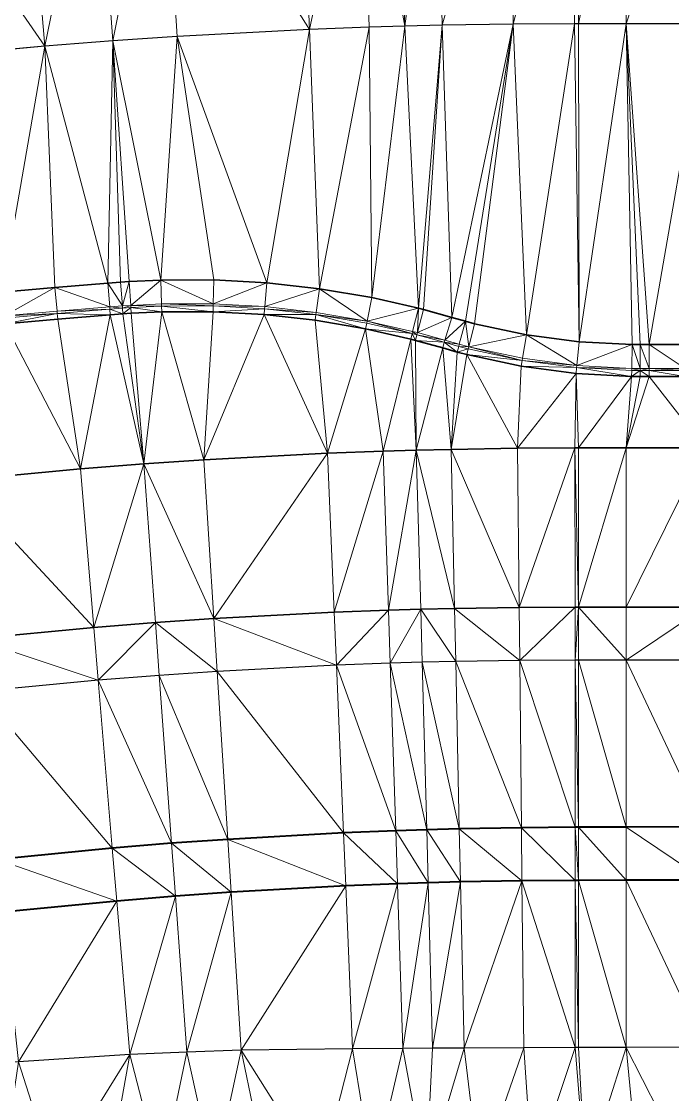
# Model space of a CAD drawing. Header units: metres. Extents: x 246428 to 246884, y 7418966 to 7419490.
# Drawn here: x 246690.95 to 246703.22, y 7419433.03 to 7419453.26 of the extents above; entities that cross this region are included whole.
import ezdxf

# ---------------------------------------------------------------- set-up
doc = ezdxf.new("R2010")
doc.units = ezdxf.units.M
doc.linetypes.add('blank name', pattern=[0])
doc.linetypes.add('HIDDEN', pattern=[9.525, 6.35, -3.175])
doc.layers.add('_12D_UNMAPPED', color=7, linetype='Continuous')
for name, color, linetype, lineweight in [('BATTER', 250, 'HIDDEN', 25), ('DRAINAGE_SWALE', 7, 'CHANNEL_DASHDOT_X4', 40), ('GRADELINES', 250, 'HIDDEN', 25), ('MISC_PATHS', 7, 'Continuous', 35)]:
    doc.layers.add(name, color=color, linetype=linetype, lineweight=lineweight)
for name, color, linetype, lineweight, true_color in [('KERB_BACK', 7, 'Continuous', 35, 0x5fd2ff), ('KERB_LINE', 7, 'Continuous', 18, 0xb9b9b9), ('KERB_LIP', 7, 'Continuous', 35, 0x5fd2ff), ('KERB_TOP', 7, 'Continuous', 18, 0xb9b9b9)]:
    doc.layers.add(name, color=color, linetype=linetype, lineweight=lineweight, true_color=true_color)
doc.styles.get("Standard").update_dxf_attribs({"font": 'romans.shx', "width": 0.65})
doc.linetypes.add('CHANNEL_DASHDOT_X4', pattern='A,6,-1,1,-1,0.004,[">",Standard,S=4,R=0,X=0,Y=-1.7144],0.004,1,-1,6,-1,1,-1', length=20.008)

msp = doc.modelspace()

# ---------------------------------------------------------------- linework, layer by layer
at = {"layer": '_12D_UNMAPPED', "color": 3, "linetype": 'blank name', "lineweight": 0}
for points in [[(246696.187, 7419457.661, 34.227), (246696.379, 7419453.115, 34.364), (246693.596, 7419457.524, 34.19)], [(246697.357, 7419457.705, 34.244), (246696.379, 7419453.115, 34.364), (246696.187, 7419457.661, 34.227)], [(246697.507, 7419453.157, 34.381), (246696.379, 7419453.115, 34.364), (246697.357, 7419457.705, 34.244)], [(246698.05, 7419457.726, 34.254), (246698.175, 7419453.177, 34.391), (246697.357, 7419457.705, 34.244)], [(246698.175, 7419453.177, 34.391), (246697.507, 7419453.157, 34.381), (246697.357, 7419457.705, 34.244)], [(246698.175, 7419453.177, 34.391), (246698.05, 7419457.726, 34.254), (246698.781, 7419457.743, 34.265)], [(246698.878, 7419453.194, 34.401), (246698.175, 7419453.177, 34.391), (246698.781, 7419457.743, 34.265)], [(246700.173, 7419457.765, 34.285), (246698.878, 7419453.194, 34.401), (246698.781, 7419457.743, 34.265)], [(246700.22, 7419453.216, 34.422), (246698.878, 7419453.194, 34.401), (246700.173, 7419457.765, 34.285)], [(246701.375, 7419457.772, 34.302), (246700.22, 7419453.216, 34.422), (246700.173, 7419457.765, 34.285)], [(246701.378, 7419453.222, 34.439), (246700.22, 7419453.216, 34.422), (246701.375, 7419457.772, 34.302)], [(246701.451, 7419457.772, 34.304), (246701.378, 7419453.222, 34.439), (246701.375, 7419457.772, 34.302)], [(246701.451, 7419453.222, 34.44), (246701.378, 7419453.222, 34.439), (246701.451, 7419457.772, 34.304)], [(246702.348, 7419453.222, 34.454), (246701.451, 7419453.222, 34.44), (246702.348, 7419457.772, 34.317)], [(246702.348, 7419457.772, 34.317), (246701.451, 7419453.222, 34.44), (246701.451, 7419457.772, 34.304)], [(246703.831, 7419453.222, 34.476), (246702.348, 7419453.222, 34.454), (246703.831, 7419457.772, 34.339)], [(246703.831, 7419457.772, 34.339), (246702.348, 7419453.222, 34.454), (246702.348, 7419457.772, 34.317)], [(246692.336, 7419457.438, 34.172), (246691.39, 7419452.799, 34.289), (246691.008, 7419457.333, 34.152)], [(246692.669, 7419452.9, 34.308), (246691.39, 7419452.799, 34.289), (246692.336, 7419457.438, 34.172)], [(246693.596, 7419457.524, 34.19), (246692.669, 7419452.9, 34.308), (246692.336, 7419457.438, 34.172)], [(246692.669, 7419452.9, 34.308), (246692.669, 7419452.9, 34.308), (246692.336, 7419457.438, 34.172)], [(246692.336, 7419457.438, 34.172), (246692.669, 7419452.9, 34.308), (246692.336, 7419457.438, 34.172)], [(246693.883, 7419452.983, 34.326), (246692.669, 7419452.9, 34.308), (246693.596, 7419457.524, 34.19)], [(246696.379, 7419453.115, 34.364), (246693.883, 7419452.983, 34.326), (246693.596, 7419457.524, 34.19)], [(246691.008, 7419457.333, 34.152), (246691.39, 7419452.799, 34.289), (246688.425, 7419457.089, 34.115)], [(246691.39, 7419452.799, 34.289), (246688.901, 7419452.564, 34.251), (246688.425, 7419457.089, 34.115)], [(246697.507, 7419453.157, 34.381), (246696.568, 7419448.225, 34.51), (246696.379, 7419453.115, 34.364)], [(246697.554, 7419448.057, 34.532), (246696.568, 7419448.225, 34.51), (246697.507, 7419453.157, 34.381)], [(246698.175, 7419453.177, 34.391), (246697.554, 7419448.057, 34.532), (246697.507, 7419453.157, 34.381)], [(246698.435, 7419447.857, 34.553), (246697.554, 7419448.057, 34.532), (246698.175, 7419453.177, 34.391)], [(246698.435, 7419447.857, 34.553), (246698.175, 7419453.177, 34.391), (246698.878, 7419453.194, 34.401)], [(246698.528, 7419447.833, 34.555), (246698.435, 7419447.857, 34.553), (246698.878, 7419453.194, 34.401)], [(246699.06, 7419447.685, 34.568), (246698.528, 7419447.833, 34.555), (246698.878, 7419453.194, 34.401)], [(246700.22, 7419453.216, 34.422), (246699.06, 7419447.685, 34.568), (246698.878, 7419453.194, 34.401)], [(246699.32, 7419447.611, 34.574), (246699.06, 7419447.685, 34.568), (246700.22, 7419453.216, 34.422)], [(246699.492, 7419447.566, 34.578), (246699.32, 7419447.611, 34.574), (246700.22, 7419453.216, 34.422)], [(246700.469, 7419447.356, 34.6), (246699.492, 7419447.566, 34.578), (246700.22, 7419453.216, 34.422)], [(246701.378, 7419453.222, 34.439), (246700.469, 7419447.356, 34.6), (246700.22, 7419453.216, 34.422)], [(246701.46, 7419447.225, 34.62), (246700.469, 7419447.356, 34.6), (246701.378, 7419453.222, 34.439)], [(246701.451, 7419453.222, 34.44), (246701.46, 7419447.225, 34.62), (246701.378, 7419453.222, 34.439)], [(246702.348, 7419453.222, 34.454), (246701.46, 7419447.225, 34.62), (246701.451, 7419453.222, 34.44)], [(246702.459, 7419447.173, 34.637), (246701.46, 7419447.225, 34.62), (246702.348, 7419453.222, 34.454)], [(246703.831, 7419453.222, 34.476), (246702.781, 7419447.172, 34.642), (246702.348, 7419453.222, 34.454)], [(246702.61, 7419447.172, 34.639), (246702.459, 7419447.173, 34.637), (246702.348, 7419453.222, 34.454)], [(246702.781, 7419447.172, 34.642), (246702.61, 7419447.172, 34.639), (246702.348, 7419453.222, 34.454)], [(246703.459, 7419447.172, 34.652), (246702.781, 7419447.172, 34.642), (246703.831, 7419453.222, 34.476)], [(246693.883, 7419452.983, 34.326), (246693.576, 7419448.389, 34.454), (246692.669, 7419452.9, 34.308)], [(246694.576, 7419448.392, 34.472), (246693.576, 7419448.389, 34.454), (246693.883, 7419452.983, 34.326)], [(246696.379, 7419453.115, 34.364), (246695.575, 7419448.337, 34.49), (246693.883, 7419452.983, 34.326)], [(246695.575, 7419448.337, 34.49), (246694.576, 7419448.392, 34.472), (246693.883, 7419452.983, 34.326)], [(246696.568, 7419448.225, 34.51), (246695.575, 7419448.337, 34.49), (246696.379, 7419453.115, 34.364)], [(246691.39, 7419452.799, 34.289), (246690.585, 7419448.16, 34.407), (246688.901, 7419452.564, 34.251)], [(246691.581, 7419448.249, 34.422), (246690.585, 7419448.16, 34.407), (246691.39, 7419452.799, 34.289)], [(246692.669, 7419452.9, 34.308), (246692.578, 7419448.331, 34.438), (246691.39, 7419452.799, 34.289)], [(246692.578, 7419448.331, 34.438), (246691.581, 7419448.249, 34.422), (246691.39, 7419452.799, 34.289)], [(246692.818, 7419448.349, 34.442), (246692.578, 7419448.331, 34.438), (246692.669, 7419452.9, 34.308)], [(246693.576, 7419448.389, 34.454), (246692.981, 7419448.36, 34.445), (246692.669, 7419452.9, 34.308)], [(246692.981, 7419448.36, 34.445), (246692.818, 7419448.349, 34.442), (246692.669, 7419452.9, 34.308)], [(246692.669, 7419452.9, 34.308), (246692.981, 7419448.36, 34.445), (246692.669, 7419452.9, 34.308)], [(246691.581, 7419448.249, 34.422), (246692.578, 7419448.331, 34.438), (246692.613, 7419447.882, 34.452)], [(246692.578, 7419448.331, 34.438), (246692.818, 7419448.349, 34.442), (246692.851, 7419447.9, 34.456)], [(246692.578, 7419448.331, 34.438), (246692.851, 7419447.9, 34.456), (246692.613, 7419447.882, 34.452)], [(246692.818, 7419448.349, 34.442), (246692.981, 7419448.36, 34.445), (246692.851, 7419447.9, 34.456)], [(246692.981, 7419448.36, 34.445), (246693.01, 7419447.911, 34.459), (246692.851, 7419447.9, 34.456)], [(246692.981, 7419448.36, 34.445), (246693.576, 7419448.389, 34.454), (246693.01, 7419447.911, 34.459)], [(246693.576, 7419448.389, 34.454), (246693.59, 7419447.939, 34.468), (246693.01, 7419447.911, 34.459)], [(246693.576, 7419448.389, 34.454), (246694.576, 7419448.392, 34.472), (246694.564, 7419447.942, 34.486)], [(246693.576, 7419448.389, 34.454), (246694.564, 7419447.942, 34.486), (246693.59, 7419447.939, 34.468)], [(246694.576, 7419448.392, 34.472), (246695.575, 7419448.337, 34.49), (246694.564, 7419447.942, 34.486)], [(246695.575, 7419448.337, 34.49), (246695.537, 7419447.889, 34.504), (246694.564, 7419447.942, 34.486)], [(246695.575, 7419448.337, 34.49), (246696.568, 7419448.225, 34.51), (246695.537, 7419447.889, 34.504)], [(246690.585, 7419448.16, 34.407), (246691.581, 7419448.249, 34.422), (246690.628, 7419447.712, 34.421)], [(246691.581, 7419448.249, 34.422), (246691.62, 7419447.801, 34.436), (246690.628, 7419447.712, 34.421)], [(246691.581, 7419448.249, 34.422), (246692.613, 7419447.882, 34.452), (246691.62, 7419447.801, 34.436)], [(246696.568, 7419448.225, 34.51), (246696.505, 7419447.78, 34.524), (246695.537, 7419447.889, 34.504)], [(246696.568, 7419448.225, 34.51), (246697.465, 7419447.616, 34.546), (246696.505, 7419447.78, 34.524)], [(246696.568, 7419448.225, 34.51), (246697.554, 7419448.057, 34.532), (246697.465, 7419447.616, 34.546)], [(246691.62, 7419447.801, 34.436), (246692.613, 7419447.882, 34.452), (246692.616, 7419447.842, 34.602)], [(246692.613, 7419447.882, 34.452), (246692.851, 7419447.9, 34.456), (246692.854, 7419447.86, 34.606)], [(246692.613, 7419447.882, 34.452), (246692.854, 7419447.86, 34.606), (246692.616, 7419447.842, 34.602)], [(246692.851, 7419447.9, 34.456), (246693.01, 7419447.911, 34.459), (246692.854, 7419447.86, 34.606)], [(246693.01, 7419447.911, 34.459), (246693.013, 7419447.871, 34.609), (246692.854, 7419447.86, 34.606)], [(246692.854, 7419447.86, 34.606), (246693.013, 7419447.871, 34.609), (246692.863, 7419447.75, 34.606)], [(246693.013, 7419447.871, 34.609), (246693.02, 7419447.762, 34.609), (246692.863, 7419447.75, 34.606)], [(246693.01, 7419447.911, 34.459), (246693.59, 7419447.939, 34.468), (246693.592, 7419447.899, 34.618)], [(246693.01, 7419447.911, 34.459), (246693.592, 7419447.899, 34.618), (246693.013, 7419447.871, 34.609)], [(246693.013, 7419447.871, 34.609), (246693.592, 7419447.899, 34.618), (246693.595, 7419447.789, 34.618)], [(246693.013, 7419447.871, 34.609), (246693.595, 7419447.789, 34.618), (246693.02, 7419447.762, 34.609)], [(246693.59, 7419447.939, 34.468), (246694.564, 7419447.942, 34.486), (246694.563, 7419447.902, 34.636)], [(246693.59, 7419447.939, 34.468), (246694.563, 7419447.902, 34.636), (246693.592, 7419447.899, 34.618)], [(246693.592, 7419447.899, 34.618), (246694.563, 7419447.902, 34.636), (246694.561, 7419447.792, 34.636)], [(246693.592, 7419447.899, 34.618), (246694.561, 7419447.792, 34.636), (246693.595, 7419447.789, 34.618)], [(246694.563, 7419447.902, 34.636), (246695.534, 7419447.849, 34.654), (246694.561, 7419447.792, 34.636)], [(246694.564, 7419447.942, 34.486), (246695.537, 7419447.889, 34.504), (246694.563, 7419447.902, 34.636)], [(246695.537, 7419447.889, 34.504), (246695.534, 7419447.849, 34.654), (246694.563, 7419447.902, 34.636)], [(246695.537, 7419447.889, 34.504), (246696.505, 7419447.78, 34.524), (246695.534, 7419447.849, 34.654)], [(246697.554, 7419448.057, 34.532), (246698.435, 7419447.857, 34.553), (246697.465, 7419447.616, 34.546)], [(246690.628, 7419447.712, 34.421), (246691.62, 7419447.801, 34.436), (246691.623, 7419447.761, 34.586)], [(246690.628, 7419447.712, 34.421), (246691.623, 7419447.761, 34.586), (246690.632, 7419447.672, 34.571)], [(246690.632, 7419447.672, 34.571), (246691.623, 7419447.761, 34.586), (246690.642, 7419447.562, 34.571)], [(246691.623, 7419447.761, 34.586), (246691.633, 7419447.652, 34.586), (246690.642, 7419447.562, 34.571)], [(246691.62, 7419447.801, 34.436), (246692.616, 7419447.842, 34.602), (246691.623, 7419447.761, 34.586)], [(246691.623, 7419447.761, 34.586), (246692.616, 7419447.842, 34.602), (246692.624, 7419447.732, 34.602)], [(246691.623, 7419447.761, 34.586), (246692.624, 7419447.732, 34.602), (246691.633, 7419447.652, 34.586)], [(246691.633, 7419447.652, 34.586), (246692.624, 7419447.732, 34.602), (246692.06, 7419444.828, 34.618)], [(246692.624, 7419447.732, 34.602), (246693.254, 7419444.922, 34.637), (246692.06, 7419444.828, 34.618)], [(246692.616, 7419447.842, 34.602), (246692.854, 7419447.86, 34.606), (246692.863, 7419447.75, 34.606)], [(246692.616, 7419447.842, 34.602), (246692.863, 7419447.75, 34.606), (246692.624, 7419447.732, 34.602)], [(246692.624, 7419447.732, 34.602), (246692.863, 7419447.75, 34.606), (246693.254, 7419444.922, 34.637)], [(246692.863, 7419447.75, 34.606), (246693.02, 7419447.762, 34.609), (246693.254, 7419444.922, 34.637)], [(246693.02, 7419447.762, 34.609), (246693.595, 7419447.789, 34.618), (246693.254, 7419444.922, 34.637)], [(246693.02, 7419447.762, 34.609), (246693.254, 7419444.922, 34.637), (246693.254, 7419444.922, 34.637)], [(246693.595, 7419447.789, 34.618), (246694.387, 7419444.999, 34.656), (246693.254, 7419444.922, 34.637)], [(246693.595, 7419447.789, 34.618), (246694.561, 7419447.792, 34.636), (246694.387, 7419444.999, 34.656)], [(246694.561, 7419447.792, 34.636), (246695.525, 7419447.739, 34.654), (246694.387, 7419444.999, 34.656)], [(246695.525, 7419447.739, 34.654), (246696.718, 7419445.122, 34.7), (246694.387, 7419444.999, 34.656)], [(246695.534, 7419447.849, 34.654), (246695.525, 7419447.739, 34.654), (246694.561, 7419447.792, 34.636)], [(246695.534, 7419447.849, 34.654), (246696.499, 7419447.74, 34.674), (246695.525, 7419447.739, 34.654)], [(246696.499, 7419447.74, 34.674), (246696.484, 7419447.631, 34.674), (246695.525, 7419447.739, 34.654)], [(246695.525, 7419447.739, 34.654), (246696.484, 7419447.631, 34.674), (246696.718, 7419445.122, 34.7)], [(246696.505, 7419447.78, 34.524), (246696.499, 7419447.74, 34.674), (246695.534, 7419447.849, 34.654)], [(246696.499, 7419447.74, 34.674), (246697.436, 7419447.469, 34.696), (246696.484, 7419447.631, 34.674)], [(246696.505, 7419447.78, 34.524), (246697.465, 7419447.616, 34.546), (246696.499, 7419447.74, 34.674)], [(246697.465, 7419447.616, 34.546), (246697.457, 7419447.577, 34.696), (246696.499, 7419447.74, 34.674)], [(246696.499, 7419447.74, 34.674), (246697.457, 7419447.577, 34.696), (246697.436, 7419447.469, 34.696)], [(246698.435, 7419447.857, 34.553), (246698.324, 7419447.42, 34.567), (246697.465, 7419447.616, 34.546)], [(246698.435, 7419447.857, 34.553), (246698.414, 7419447.397, 34.569), (246698.324, 7419447.42, 34.567)], [(246698.435, 7419447.857, 34.553), (246698.528, 7419447.833, 34.555), (246698.414, 7419447.397, 34.569)], [(246698.414, 7419447.397, 34.569), (246698.528, 7419447.833, 34.555), (246699.06, 7419447.685, 34.568)], [(246698.414, 7419447.397, 34.569), (246699.06, 7419447.685, 34.568), (246698.933, 7419447.253, 34.582)], [(246699.06, 7419447.685, 34.568), (246699.32, 7419447.611, 34.574), (246698.933, 7419447.253, 34.582)], [(246690.642, 7419447.562, 34.571), (246692.06, 7419444.828, 34.618), (246689.738, 7419444.608, 34.58)], [(246690.642, 7419447.562, 34.571), (246691.633, 7419447.652, 34.586), (246692.06, 7419444.828, 34.618)], [(246696.484, 7419447.631, 34.674), (246697.436, 7419447.469, 34.696), (246696.718, 7419445.122, 34.7)], [(246697.436, 7419447.469, 34.696), (246697.77, 7419445.161, 34.721), (246696.718, 7419445.122, 34.7)], [(246697.457, 7419447.577, 34.696), (246698.314, 7419447.382, 34.717), (246697.436, 7419447.469, 34.696)], [(246697.436, 7419447.469, 34.696), (246698.287, 7419447.275, 34.717), (246697.77, 7419445.161, 34.721)], [(246698.314, 7419447.382, 34.717), (246698.287, 7419447.275, 34.717), (246697.436, 7419447.469, 34.696)], [(246697.465, 7419447.616, 34.546), (246698.314, 7419447.382, 34.717), (246697.457, 7419447.577, 34.696)], [(246697.465, 7419447.616, 34.546), (246698.324, 7419447.42, 34.567), (246698.314, 7419447.382, 34.717)], [(246699.32, 7419447.611, 34.574), (246699.202, 7419447.177, 34.588), (246698.933, 7419447.253, 34.582)], [(246699.32, 7419447.611, 34.574), (246699.38, 7419447.13, 34.592), (246699.202, 7419447.177, 34.588)], [(246699.32, 7419447.611, 34.574), (246699.492, 7419447.566, 34.578), (246699.38, 7419447.13, 34.592)], [(246699.492, 7419447.566, 34.578), (246700.469, 7419447.356, 34.6), (246699.38, 7419447.13, 34.592)], [(246698.287, 7419447.275, 34.717), (246698.393, 7419445.18, 34.735), (246697.77, 7419445.161, 34.721)], [(246698.314, 7419447.382, 34.717), (246698.377, 7419447.252, 34.719), (246698.287, 7419447.275, 34.717)], [(246698.287, 7419447.275, 34.717), (246698.377, 7419447.252, 34.719), (246698.393, 7419445.18, 34.735)], [(246698.324, 7419447.42, 34.567), (246698.404, 7419447.358, 34.719), (246698.314, 7419447.382, 34.717)], [(246698.314, 7419447.382, 34.717), (246698.404, 7419447.358, 34.719), (246698.377, 7419447.252, 34.719)], [(246698.324, 7419447.42, 34.567), (246698.414, 7419447.397, 34.569), (246698.404, 7419447.358, 34.719)], [(246698.377, 7419447.252, 34.719), (246698.404, 7419447.358, 34.719), (246698.921, 7419447.215, 34.732)], [(246698.404, 7419447.358, 34.719), (246698.414, 7419447.397, 34.569), (246698.933, 7419447.253, 34.582)], [(246698.404, 7419447.358, 34.719), (246698.933, 7419447.253, 34.582), (246698.921, 7419447.215, 34.732)], [(246700.469, 7419447.356, 34.6), (246700.392, 7419446.913, 34.614), (246699.38, 7419447.13, 34.592)], [(246700.469, 7419447.356, 34.6), (246701.419, 7419446.777, 34.634), (246700.392, 7419446.913, 34.614)], [(246700.469, 7419447.356, 34.6), (246701.46, 7419447.225, 34.62), (246701.419, 7419446.777, 34.634)], [(246698.377, 7419447.252, 34.719), (246698.921, 7419447.215, 34.732), (246698.89, 7419447.109, 34.732)], [(246698.393, 7419445.18, 34.735), (246698.377, 7419447.252, 34.719), (246698.89, 7419447.109, 34.732)], [(246698.393, 7419445.18, 34.735), (246698.89, 7419447.109, 34.732), (246699.05, 7419445.196, 34.749)], [(246698.921, 7419447.215, 34.732), (246699.163, 7419447.032, 34.738), (246698.89, 7419447.109, 34.732)], [(246698.89, 7419447.109, 34.732), (246699.163, 7419447.032, 34.738), (246699.05, 7419445.196, 34.749)], [(246698.933, 7419447.253, 34.582), (246699.202, 7419447.177, 34.588), (246698.921, 7419447.215, 34.732)], [(246699.202, 7419447.177, 34.588), (246699.192, 7419447.138, 34.738), (246698.921, 7419447.215, 34.732)], [(246698.921, 7419447.215, 34.732), (246699.192, 7419447.138, 34.738), (246699.163, 7419447.032, 34.738)], [(246699.192, 7419447.138, 34.738), (246699.37, 7419447.091, 34.742), (246699.163, 7419447.032, 34.738)], [(246699.37, 7419447.091, 34.742), (246699.343, 7419446.985, 34.742), (246699.163, 7419447.032, 34.738)], [(246699.202, 7419447.177, 34.588), (246699.38, 7419447.13, 34.592), (246699.192, 7419447.138, 34.738)], [(246699.38, 7419447.13, 34.592), (246699.37, 7419447.091, 34.742), (246699.192, 7419447.138, 34.738)], [(246699.37, 7419447.091, 34.742), (246700.386, 7419446.873, 34.764), (246699.343, 7419446.985, 34.742)], [(246699.38, 7419447.13, 34.592), (246700.386, 7419446.873, 34.764), (246699.37, 7419447.091, 34.742)], [(246699.38, 7419447.13, 34.592), (246700.392, 7419446.913, 34.614), (246700.386, 7419446.873, 34.764)], [(246701.46, 7419447.225, 34.62), (246702.459, 7419447.173, 34.637), (246701.419, 7419446.777, 34.634)], [(246702.459, 7419447.173, 34.637), (246702.453, 7419446.723, 34.651), (246701.419, 7419446.777, 34.634)], [(246702.459, 7419447.173, 34.637), (246702.61, 7419446.722, 34.653), (246702.453, 7419446.723, 34.651)], [(246702.459, 7419447.173, 34.637), (246702.61, 7419447.172, 34.639), (246702.61, 7419446.722, 34.653)], [(246702.61, 7419447.172, 34.639), (246702.781, 7419446.722, 34.656), (246702.61, 7419446.722, 34.653)], [(246702.61, 7419447.172, 34.639), (246702.781, 7419447.172, 34.642), (246702.781, 7419446.722, 34.656)], [(246702.781, 7419447.172, 34.642), (246703.459, 7419447.172, 34.652), (246703.459, 7419446.722, 34.666)], [(246702.781, 7419447.172, 34.642), (246703.459, 7419446.722, 34.666), (246702.781, 7419446.722, 34.656)], [(246699.163, 7419447.032, 34.738), (246699.343, 7419446.985, 34.742), (246699.05, 7419445.196, 34.749)], [(246699.343, 7419446.985, 34.742), (246700.302, 7419445.216, 34.776), (246699.05, 7419445.196, 34.749)], [(246700.386, 7419446.873, 34.764), (246700.367, 7419446.765, 34.764), (246699.343, 7419446.985, 34.742)], [(246699.343, 7419446.985, 34.742), (246700.367, 7419446.765, 34.764), (246700.302, 7419445.216, 34.776)], [(246700.386, 7419446.873, 34.764), (246701.415, 7419446.737, 34.784), (246700.367, 7419446.765, 34.764)], [(246700.392, 7419446.913, 34.614), (246701.419, 7419446.777, 34.634), (246700.386, 7419446.873, 34.764)], [(246701.419, 7419446.777, 34.634), (246701.415, 7419446.737, 34.784), (246700.386, 7419446.873, 34.764)], [(246700.367, 7419446.765, 34.764), (246701.405, 7419446.627, 34.784), (246700.302, 7419445.216, 34.776)], [(246701.415, 7419446.737, 34.784), (246701.405, 7419446.627, 34.784), (246700.367, 7419446.765, 34.764)], [(246701.415, 7419446.737, 34.784), (246702.451, 7419446.573, 34.801), (246701.405, 7419446.627, 34.784)], [(246701.419, 7419446.777, 34.634), (246702.453, 7419446.723, 34.651), (246701.415, 7419446.737, 34.784)], [(246701.415, 7419446.737, 34.784), (246702.453, 7419446.683, 34.801), (246702.451, 7419446.573, 34.801)], [(246702.453, 7419446.723, 34.651), (246702.453, 7419446.683, 34.801), (246701.415, 7419446.737, 34.784)], [(246702.453, 7419446.683, 34.801), (246702.61, 7419446.682, 34.803), (246702.451, 7419446.573, 34.801)], [(246702.61, 7419446.682, 34.803), (246702.61, 7419446.572, 34.803), (246702.451, 7419446.573, 34.801)], [(246702.453, 7419446.723, 34.651), (246702.61, 7419446.722, 34.653), (246702.61, 7419446.682, 34.803)], [(246702.453, 7419446.723, 34.651), (246702.61, 7419446.682, 34.803), (246702.453, 7419446.683, 34.801)], [(246702.61, 7419446.722, 34.653), (246702.781, 7419446.722, 34.656), (246702.61, 7419446.682, 34.803)], [(246702.781, 7419446.722, 34.656), (246702.781, 7419446.682, 34.806), (246702.61, 7419446.682, 34.803)], [(246702.61, 7419446.682, 34.803), (246702.781, 7419446.682, 34.806), (246702.781, 7419446.572, 34.806)], [(246702.61, 7419446.682, 34.803), (246702.781, 7419446.572, 34.806), (246702.61, 7419446.572, 34.803)], [(246702.781, 7419446.722, 34.656), (246703.459, 7419446.722, 34.666), (246702.781, 7419446.682, 34.806)], [(246703.459, 7419446.722, 34.666), (246703.459, 7419446.682, 34.816), (246702.781, 7419446.682, 34.806)], [(246702.781, 7419446.682, 34.806), (246703.459, 7419446.572, 34.816), (246702.781, 7419446.572, 34.806)], [(246702.781, 7419446.682, 34.806), (246703.459, 7419446.682, 34.816), (246703.459, 7419446.572, 34.816)], [(246701.405, 7419446.627, 34.784), (246701.383, 7419445.222, 34.797), (246700.302, 7419445.216, 34.776)], [(246701.405, 7419446.627, 34.784), (246701.451, 7419445.222, 34.798), (246701.383, 7419445.222, 34.797)], [(246701.405, 7419446.627, 34.784), (246702.451, 7419446.573, 34.801), (246701.451, 7419445.222, 34.798)], [(246702.451, 7419446.573, 34.801), (246702.348, 7419445.222, 34.812), (246701.451, 7419445.222, 34.798)], [(246702.451, 7419446.573, 34.801), (246702.61, 7419446.572, 34.803), (246702.348, 7419445.222, 34.812)], [(246702.61, 7419446.572, 34.803), (246702.781, 7419446.572, 34.806), (246702.348, 7419445.222, 34.812)], [(246702.781, 7419446.572, 34.806), (246703.831, 7419445.222, 34.835), (246702.348, 7419445.222, 34.812)], [(246702.781, 7419446.572, 34.806), (246703.459, 7419446.572, 34.816), (246703.831, 7419445.222, 34.835)], [(246696.718, 7419445.122, 34.7), (246694.577, 7419442.005, 34.596), (246694.387, 7419444.999, 34.656)], [(246696.844, 7419442.125, 34.64), (246694.577, 7419442.005, 34.596), (246696.718, 7419445.122, 34.7)], [(246697.77, 7419445.161, 34.721), (246696.844, 7419442.125, 34.64), (246696.718, 7419445.122, 34.7)], [(246697.868, 7419442.163, 34.661), (246696.844, 7419442.125, 34.64), (246697.77, 7419445.161, 34.721)], [(246698.393, 7419445.18, 34.735), (246697.868, 7419442.163, 34.661), (246697.77, 7419445.161, 34.721)], [(246698.475, 7419442.181, 34.675), (246697.868, 7419442.163, 34.661), (246698.393, 7419445.18, 34.735)], [(246699.114, 7419442.197, 34.689), (246698.393, 7419445.18, 34.735), (246699.05, 7419445.196, 34.749)], [(246698.475, 7419442.181, 34.675), (246698.393, 7419445.18, 34.735), (246699.114, 7419442.197, 34.689)], [(246700.302, 7419445.216, 34.776), (246700.333, 7419442.216, 34.716), (246699.05, 7419445.196, 34.749)], [(246700.333, 7419442.216, 34.716), (246699.114, 7419442.197, 34.689), (246699.05, 7419445.196, 34.749)], [(246701.383, 7419445.222, 34.797), (246700.333, 7419442.216, 34.716), (246700.302, 7419445.216, 34.776)], [(246701.385, 7419442.222, 34.737), (246700.333, 7419442.216, 34.716), (246701.383, 7419445.222, 34.797)], [(246701.451, 7419445.222, 34.798), (246701.451, 7419442.222, 34.738), (246701.383, 7419445.222, 34.797)], [(246701.451, 7419442.222, 34.738), (246701.385, 7419442.222, 34.737), (246701.383, 7419445.222, 34.797)], [(246702.348, 7419445.222, 34.812), (246701.451, 7419442.222, 34.738), (246701.451, 7419445.222, 34.798)], [(246702.348, 7419442.222, 34.752), (246701.451, 7419442.222, 34.738), (246702.348, 7419445.222, 34.812)], [(246703.831, 7419442.222, 34.775), (246702.348, 7419442.222, 34.752), (246703.831, 7419445.222, 34.835)], [(246703.831, 7419445.222, 34.835), (246702.348, 7419442.222, 34.752), (246702.348, 7419445.222, 34.812)], [(246693.254, 7419444.922, 34.637), (246692.312, 7419441.838, 34.558), (246692.06, 7419444.828, 34.618)], [(246693.474, 7419441.93, 34.577), (246692.312, 7419441.838, 34.558), (246693.254, 7419444.922, 34.637)], [(246694.387, 7419444.999, 34.656), (246694.577, 7419442.005, 34.596), (246693.254, 7419444.922, 34.637)], [(246693.474, 7419441.93, 34.577), (246693.474, 7419441.93, 34.577), (246693.254, 7419444.922, 34.637)], [(246693.254, 7419444.922, 34.637), (246693.474, 7419441.93, 34.577), (246693.254, 7419444.922, 34.637)], [(246694.577, 7419442.005, 34.596), (246693.474, 7419441.93, 34.577), (246693.254, 7419444.922, 34.637)], [(246692.06, 7419444.828, 34.618), (246692.312, 7419441.838, 34.558), (246689.738, 7419444.608, 34.58)], [(246692.312, 7419441.838, 34.558), (246690.051, 7419441.624, 34.52), (246689.738, 7419444.608, 34.58)], [(246699.114, 7419442.197, 34.689), (246700.333, 7419442.216, 34.716), (246700.343, 7419441.216, 34.706)], [(246700.333, 7419442.216, 34.716), (246701.385, 7419442.222, 34.737), (246700.343, 7419441.216, 34.706)], [(246701.385, 7419442.222, 34.737), (246701.385, 7419441.222, 34.727), (246700.343, 7419441.216, 34.706)], [(246701.451, 7419442.222, 34.738), (246701.451, 7419441.222, 34.728), (246701.385, 7419441.222, 34.727)], [(246701.385, 7419442.222, 34.737), (246701.451, 7419442.222, 34.738), (246701.385, 7419441.222, 34.727)], [(246701.451, 7419442.222, 34.738), (246702.348, 7419441.222, 34.742), (246701.451, 7419441.222, 34.728)], [(246701.451, 7419442.222, 34.738), (246702.348, 7419442.222, 34.752), (246702.348, 7419441.222, 34.742)], [(246703.831, 7419442.222, 34.775), (246703.831, 7419441.222, 34.765), (246702.348, 7419441.222, 34.742)], [(246702.348, 7419442.222, 34.752), (246703.831, 7419442.222, 34.775), (246702.348, 7419441.222, 34.742)], [(246693.474, 7419441.93, 34.577), (246694.577, 7419442.005, 34.596), (246694.64, 7419441.007, 34.586)], [(246694.577, 7419442.005, 34.596), (246696.844, 7419442.125, 34.64), (246696.887, 7419441.126, 34.63)], [(246694.577, 7419442.005, 34.596), (246696.887, 7419441.126, 34.63), (246694.64, 7419441.007, 34.586)], [(246696.844, 7419442.125, 34.64), (246697.868, 7419442.163, 34.661), (246696.887, 7419441.126, 34.63)], [(246697.868, 7419442.163, 34.661), (246697.901, 7419441.164, 34.651), (246696.887, 7419441.126, 34.63)], [(246697.868, 7419442.163, 34.661), (246698.475, 7419442.181, 34.675), (246697.901, 7419441.164, 34.651)], [(246698.475, 7419442.181, 34.675), (246698.502, 7419441.182, 34.665), (246697.901, 7419441.164, 34.651)], [(246698.475, 7419442.181, 34.675), (246699.114, 7419442.197, 34.689), (246699.135, 7419441.197, 34.679)], [(246698.502, 7419441.182, 34.665), (246698.475, 7419442.181, 34.675), (246699.135, 7419441.197, 34.679)], [(246699.114, 7419442.197, 34.689), (246700.343, 7419441.216, 34.706), (246699.135, 7419441.197, 34.679)], [(246690.051, 7419441.624, 34.52), (246692.312, 7419441.838, 34.558), (246692.396, 7419440.842, 34.548)], [(246692.312, 7419441.838, 34.558), (246693.474, 7419441.93, 34.577), (246692.396, 7419440.842, 34.548)], [(246693.474, 7419441.93, 34.577), (246693.547, 7419440.932, 34.567), (246692.396, 7419440.842, 34.548)], [(246693.474, 7419441.93, 34.577), (246693.474, 7419441.93, 34.577), (246693.547, 7419440.932, 34.567)], [(246693.474, 7419441.93, 34.577), (246694.64, 7419441.007, 34.586), (246693.547, 7419440.932, 34.567)], [(246693.474, 7419441.93, 34.577), (246693.547, 7419440.932, 34.567), (246693.547, 7419440.932, 34.567)], [(246690.051, 7419441.624, 34.52), (246692.396, 7419440.842, 34.548), (246690.156, 7419440.63, 34.51)], [(246699.203, 7419438.039, 33.89), (246698.502, 7419441.182, 34.665), (246699.135, 7419441.197, 34.679)], [(246700.343, 7419441.216, 34.706), (246700.375, 7419438.06, 33.917), (246699.135, 7419441.197, 34.679)], [(246700.375, 7419438.06, 33.917), (246699.203, 7419438.039, 33.89), (246699.135, 7419441.197, 34.679)], [(246701.385, 7419441.222, 34.727), (246701.387, 7419438.069, 33.938), (246700.343, 7419441.216, 34.706)], [(246701.387, 7419438.069, 33.938), (246700.375, 7419438.06, 33.917), (246700.343, 7419441.216, 34.706)], [(246701.451, 7419438.069, 33.94), (246701.387, 7419438.069, 33.938), (246701.385, 7419441.222, 34.727)], [(246701.451, 7419441.222, 34.728), (246701.451, 7419438.069, 33.94), (246701.385, 7419441.222, 34.727)], [(246702.348, 7419441.222, 34.742), (246702.348, 7419438.071, 33.955), (246701.451, 7419441.222, 34.728)], [(246702.348, 7419438.071, 33.955), (246701.451, 7419438.069, 33.94), (246701.451, 7419441.222, 34.728)], [(246703.831, 7419441.222, 34.765), (246703.831, 7419438.075, 33.978), (246702.348, 7419441.222, 34.742)], [(246703.831, 7419438.075, 33.978), (246702.348, 7419438.071, 33.955), (246702.348, 7419441.222, 34.742)], [(246694.64, 7419441.007, 34.586), (246694.84, 7419437.842, 33.794), (246693.547, 7419440.932, 34.567)], [(246696.887, 7419441.126, 34.63), (246697.02, 7419437.963, 33.839), (246694.64, 7419441.007, 34.586)], [(246697.02, 7419437.963, 33.839), (246694.84, 7419437.842, 33.794), (246694.64, 7419441.007, 34.586)], [(246697.901, 7419441.164, 34.651), (246698.005, 7419438.003, 33.861), (246696.887, 7419441.126, 34.63)], [(246698.005, 7419438.003, 33.861), (246697.02, 7419437.963, 33.839), (246696.887, 7419441.126, 34.63)], [(246698.502, 7419441.182, 34.665), (246698.589, 7419438.022, 33.875), (246697.901, 7419441.164, 34.651)], [(246698.589, 7419438.022, 33.875), (246698.005, 7419438.003, 33.861), (246697.901, 7419441.164, 34.651)], [(246699.203, 7419438.039, 33.89), (246698.589, 7419438.022, 33.875), (246698.502, 7419441.182, 34.665)], [(246692.396, 7419440.842, 34.548), (246692.662, 7419437.676, 33.754), (246690.156, 7419440.63, 34.51)], [(246693.547, 7419440.932, 34.567), (246693.779, 7419437.767, 33.774), (246692.396, 7419440.842, 34.548)], [(246693.779, 7419437.767, 33.774), (246692.662, 7419437.676, 33.754), (246692.396, 7419440.842, 34.548)], [(246694.84, 7419437.842, 33.794), (246693.779, 7419437.767, 33.774), (246693.547, 7419440.932, 34.567)], [(246693.547, 7419440.932, 34.567), (246693.779, 7419437.767, 33.774), (246693.547, 7419440.932, 34.567)], [(246693.779, 7419437.767, 33.774), (246693.779, 7419437.767, 33.774), (246693.547, 7419440.932, 34.567)], [(246692.662, 7419437.676, 33.754), (246690.489, 7419437.464, 33.715), (246690.156, 7419440.63, 34.51)], [(246694.84, 7419437.842, 33.794), (246697.02, 7419437.963, 33.839), (246697.063, 7419436.964, 33.859)], [(246697.02, 7419437.963, 33.839), (246698.005, 7419438.003, 33.861), (246698.038, 7419437.003, 33.881)], [(246697.02, 7419437.963, 33.839), (246698.038, 7419437.003, 33.881), (246697.063, 7419436.964, 33.859)], [(246698.005, 7419438.003, 33.861), (246698.589, 7419438.022, 33.875), (246698.616, 7419437.022, 33.895)], [(246698.038, 7419437.003, 33.881), (246698.005, 7419438.003, 33.861), (246698.616, 7419437.022, 33.895)], [(246698.589, 7419438.022, 33.875), (246699.203, 7419438.039, 33.89), (246699.225, 7419437.039, 33.91)], [(246698.589, 7419438.022, 33.875), (246699.225, 7419437.039, 33.91), (246698.616, 7419437.022, 33.895)], [(246699.203, 7419438.039, 33.89), (246700.375, 7419438.06, 33.917), (246700.385, 7419437.061, 33.937)], [(246699.203, 7419438.039, 33.89), (246700.385, 7419437.061, 33.937), (246699.225, 7419437.039, 33.91)], [(246700.375, 7419438.06, 33.917), (246701.387, 7419438.069, 33.938), (246701.388, 7419437.069, 33.958)], [(246700.375, 7419438.06, 33.917), (246701.388, 7419437.069, 33.958), (246700.385, 7419437.061, 33.937)], [(246701.387, 7419438.069, 33.938), (246701.451, 7419438.069, 33.94), (246701.451, 7419437.069, 33.96)], [(246701.387, 7419438.069, 33.938), (246701.451, 7419437.069, 33.96), (246701.388, 7419437.069, 33.958)], [(246701.451, 7419438.069, 33.94), (246702.348, 7419438.071, 33.955), (246702.348, 7419437.071, 33.975)], [(246701.451, 7419438.069, 33.94), (246702.348, 7419437.071, 33.975), (246701.451, 7419437.069, 33.96)], [(246702.348, 7419438.071, 33.955), (246703.831, 7419438.075, 33.978), (246703.831, 7419437.075, 33.998)], [(246702.348, 7419438.071, 33.955), (246703.831, 7419437.075, 33.998), (246702.348, 7419437.071, 33.975)], [(246692.662, 7419437.676, 33.754), (246693.779, 7419437.767, 33.774), (246693.853, 7419436.769, 33.794)], [(246693.779, 7419437.767, 33.774), (246694.84, 7419437.842, 33.794), (246694.903, 7419436.844, 33.814)], [(246693.779, 7419437.767, 33.774), (246694.903, 7419436.844, 33.814), (246693.853, 7419436.769, 33.794)], [(246693.779, 7419437.767, 33.774), (246693.853, 7419436.769, 33.794), (246693.853, 7419436.769, 33.794)], [(246693.779, 7419437.767, 33.774), (246693.779, 7419437.767, 33.774), (246693.853, 7419436.769, 33.794)], [(246694.84, 7419437.842, 33.794), (246697.063, 7419436.964, 33.859), (246694.903, 7419436.844, 33.814)], [(246690.489, 7419437.464, 33.715), (246692.662, 7419437.676, 33.754), (246692.746, 7419436.679, 33.774)], [(246692.662, 7419437.676, 33.754), (246693.853, 7419436.769, 33.794), (246692.746, 7419436.679, 33.774)], [(246690.489, 7419437.464, 33.715), (246692.746, 7419436.679, 33.774), (246690.593, 7419436.469, 33.735)], [(246694.903, 7419436.844, 33.814), (246697.063, 7419436.964, 33.859), (246695.091, 7419433.866, 34.559)], [(246697.063, 7419436.964, 33.859), (246697.192, 7419433.895, 34.626), (246695.091, 7419433.866, 34.559)], [(246697.063, 7419436.964, 33.859), (246698.038, 7419437.003, 33.881), (246697.192, 7419433.895, 34.626)], [(246698.038, 7419437.003, 33.881), (246698.14, 7419433.9, 34.657), (246697.192, 7419433.895, 34.626)], [(246698.14, 7419433.9, 34.657), (246698.038, 7419437.003, 33.881), (246698.616, 7419437.022, 33.895)], [(246698.14, 7419433.9, 34.657), (246698.616, 7419437.022, 33.895), (246698.701, 7419433.903, 34.675)], [(246698.616, 7419437.022, 33.895), (246699.225, 7419437.039, 33.91), (246698.701, 7419433.903, 34.675)], [(246699.225, 7419437.039, 33.91), (246699.292, 7419433.906, 34.693), (246698.701, 7419433.903, 34.675)], [(246699.225, 7419437.039, 33.91), (246700.385, 7419437.061, 33.937), (246699.292, 7419433.906, 34.693)], [(246700.385, 7419437.061, 33.937), (246700.418, 7419433.911, 34.725), (246699.292, 7419433.906, 34.693)], [(246700.385, 7419437.061, 33.937), (246701.388, 7419437.069, 33.958), (246701.39, 7419433.916, 34.747)], [(246700.385, 7419437.061, 33.937), (246701.39, 7419433.916, 34.747), (246700.418, 7419433.911, 34.725)], [(246701.388, 7419437.069, 33.958), (246701.451, 7419433.916, 34.748), (246701.39, 7419433.916, 34.747)], [(246701.388, 7419437.069, 33.958), (246701.451, 7419437.069, 33.96), (246701.451, 7419433.916, 34.748)], [(246701.451, 7419437.069, 33.96), (246702.348, 7419437.071, 33.975), (246702.348, 7419433.92, 34.762)], [(246701.451, 7419437.069, 33.96), (246702.348, 7419433.92, 34.762), (246701.451, 7419433.916, 34.748)], [(246702.348, 7419437.071, 33.975), (246703.831, 7419437.075, 33.998), (246703.831, 7419433.927, 34.785)], [(246702.348, 7419437.071, 33.975), (246703.831, 7419433.927, 34.785), (246702.348, 7419433.92, 34.762)], [(246692.746, 7419436.679, 33.774), (246693.853, 7419436.769, 33.794), (246692.99, 7419433.783, 34.5)], [(246693.853, 7419436.769, 33.794), (246694.068, 7419433.832, 34.53), (246692.99, 7419433.783, 34.5)], [(246693.853, 7419436.769, 33.794), (246694.903, 7419436.844, 33.814), (246694.068, 7419433.832, 34.53)], [(246693.853, 7419436.769, 33.794), (246694.068, 7419433.832, 34.53), (246694.068, 7419433.832, 34.53)], [(246693.853, 7419436.769, 33.794), (246693.853, 7419436.769, 33.794), (246694.068, 7419433.832, 34.53)], [(246694.903, 7419436.844, 33.814), (246695.091, 7419433.866, 34.559), (246694.068, 7419433.832, 34.53)], [(246690.593, 7419436.469, 33.735), (246692.746, 7419436.679, 33.774), (246690.891, 7419433.644, 34.445)], [(246692.746, 7419436.679, 33.774), (246692.99, 7419433.783, 34.5), (246690.891, 7419433.644, 34.445)], [(246699.581, 7419431.505, 34.629), (246698.581, 7419431.505, 34.61), (246699.292, 7419433.906, 34.693)], [(246699.292, 7419433.906, 34.693), (246698.581, 7419431.505, 34.61), (246698.701, 7419433.903, 34.675)], [(246700.418, 7419433.911, 34.725), (246699.581, 7419431.505, 34.629), (246699.292, 7419433.906, 34.693)], [(246700.581, 7419431.505, 34.647), (246699.581, 7419431.505, 34.629), (246700.418, 7419433.911, 34.725)], [(246701.39, 7419433.916, 34.747), (246700.581, 7419431.505, 34.647), (246700.418, 7419433.911, 34.725)], [(246701.581, 7419431.505, 34.665), (246700.581, 7419431.505, 34.647), (246701.39, 7419433.916, 34.747)], [(246701.451, 7419433.916, 34.748), (246701.581, 7419431.505, 34.665), (246701.39, 7419433.916, 34.747)], [(246702.348, 7419433.92, 34.762), (246701.581, 7419431.505, 34.665), (246701.451, 7419433.916, 34.748)], [(246702.581, 7419431.505, 34.683), (246701.581, 7419431.505, 34.665), (246702.348, 7419433.92, 34.762)], [(246703.831, 7419433.927, 34.785), (246703.581, 7419431.505, 34.702), (246702.348, 7419433.92, 34.762)], [(246703.581, 7419431.505, 34.702), (246702.581, 7419431.505, 34.683), (246702.348, 7419433.92, 34.762)], [(246692.99, 7419433.783, 34.5), (246691.581, 7419431.505, 34.483), (246690.891, 7419433.644, 34.445)], [(246692.581, 7419431.505, 34.501), (246691.581, 7419431.505, 34.483), (246692.99, 7419433.783, 34.5)], [(246693.581, 7419431.505, 34.519), (246692.581, 7419431.505, 34.501), (246692.99, 7419433.783, 34.5)], [(246694.068, 7419433.832, 34.53), (246693.581, 7419431.505, 34.519), (246692.99, 7419433.783, 34.5)], [(246694.581, 7419431.505, 34.537), (246693.581, 7419431.505, 34.519), (246694.068, 7419433.832, 34.53)], [(246695.091, 7419433.866, 34.559), (246694.581, 7419431.505, 34.537), (246694.068, 7419433.832, 34.53)], [(246694.068, 7419433.832, 34.53), (246694.581, 7419431.505, 34.537), (246694.068, 7419433.832, 34.53)], [(246695.581, 7419431.505, 34.556), (246694.581, 7419431.505, 34.537), (246695.091, 7419433.866, 34.559)], [(246697.192, 7419433.895, 34.626), (246696.581, 7419431.505, 34.574), (246695.091, 7419433.866, 34.559)], [(246696.581, 7419431.505, 34.574), (246695.581, 7419431.505, 34.556), (246695.091, 7419433.866, 34.559)], [(246697.581, 7419431.505, 34.592), (246696.581, 7419431.505, 34.574), (246697.192, 7419433.895, 34.626)], [(246698.14, 7419433.9, 34.657), (246697.581, 7419431.505, 34.592), (246697.192, 7419433.895, 34.626)], [(246697.581, 7419431.505, 34.592), (246698.14, 7419433.9, 34.657), (246698.581, 7419431.505, 34.61)], [(246698.581, 7419431.505, 34.61), (246698.14, 7419433.9, 34.657), (246698.701, 7419433.903, 34.675)], [(246691.581, 7419431.505, 34.483), (246690.581, 7419431.505, 34.464), (246690.891, 7419433.644, 34.445)]]:
    msp.add_3dface(points, dxfattribs=at)
at = {"layer": 'BATTER'}
for points in [[(246703.831, 7419441.222, 34.765), (246702.348, 7419441.222, 34.742), (246701.451, 7419441.222, 34.728), (246701.385, 7419441.222, 34.727), (246700.343, 7419441.216, 34.706), (246699.135, 7419441.197, 34.679), (246698.502, 7419441.182, 34.665), (246697.901, 7419441.164, 34.651), (246696.887, 7419441.126, 34.63), (246694.64, 7419441.007, 34.586), (246693.547, 7419440.932, 34.567), (246693.547, 7419440.932, 34.567), (246692.396, 7419440.842, 34.548), (246690.156, 7419440.63, 34.51)], [(246703.831, 7419433.927, 34.785), (246702.348, 7419433.92, 34.762), (246701.451, 7419433.916, 34.748), (246701.39, 7419433.916, 34.747), (246700.418, 7419433.911, 34.725), (246699.292, 7419433.906, 34.693), (246698.701, 7419433.903, 34.675), (246698.14, 7419433.9, 34.657), (246697.192, 7419433.895, 34.626), (246695.091, 7419433.866, 34.559), (246694.068, 7419433.832, 34.53), (246694.068, 7419433.832, 34.53), (246692.99, 7419433.783, 34.5), (246690.891, 7419433.644, 34.445), (246688.795, 7419433.45, 34.392), (246688.423, 7419433.409, 34.383), (246688.423, 7419433.409, 34.383), (246688.058, 7419433.368, 34.375), (246688.058, 7419433.368, 34.375), (246686.704, 7419433.2, 34.343), (246684.621, 7419432.896, 34.296)]]:
    msp.add_polyline3d(points, dxfattribs=at)
at = {"layer": 'DRAINAGE_SWALE'}
for points in [[(246703.831, 7419438.075, 33.978), (246702.348, 7419438.071, 33.955), (246701.451, 7419438.069, 33.94), (246701.387, 7419438.069, 33.938), (246700.375, 7419438.06, 33.917), (246699.203, 7419438.039, 33.89), (246698.589, 7419438.022, 33.875), (246698.005, 7419438.003, 33.861), (246697.02, 7419437.963, 33.839), (246694.84, 7419437.842, 33.794), (246693.779, 7419437.767, 33.774), (246693.779, 7419437.767, 33.774), (246692.662, 7419437.676, 33.754), (246690.489, 7419437.464, 33.715)], [(246703.831, 7419437.075, 33.998), (246702.348, 7419437.071, 33.975), (246701.451, 7419437.069, 33.96), (246701.388, 7419437.069, 33.958), (246700.385, 7419437.061, 33.937), (246699.225, 7419437.039, 33.91), (246698.616, 7419437.022, 33.895), (246698.038, 7419437.003, 33.881), (246697.063, 7419436.964, 33.859), (246694.903, 7419436.844, 33.814), (246693.853, 7419436.769, 33.794), (246693.853, 7419436.769, 33.794), (246692.746, 7419436.679, 33.774), (246690.593, 7419436.469, 33.735)]]:
    msp.add_polyline3d(points, dxfattribs=at)
at = {"layer": 'GRADELINES'}
msp.add_polyline3d([(246703.831, 7419453.222, 34.476), (246702.348, 7419453.222, 34.454), (246701.451, 7419453.222, 34.44), (246701.378, 7419453.222, 34.439), (246700.22, 7419453.216, 34.422), (246698.878, 7419453.194, 34.401), (246698.175, 7419453.177, 34.391), (246697.507, 7419453.157, 34.381), (246696.379, 7419453.115, 34.364), (246693.883, 7419452.983, 34.326), (246692.669, 7419452.9, 34.308), (246692.669, 7419452.9, 34.308), (246691.39, 7419452.799, 34.289), (246688.901, 7419452.564, 34.251), (246686.418, 7419452.277, 34.214), (246685.977, 7419452.22, 34.207), (246685.977, 7419452.22, 34.207), (246685.544, 7419452.163, 34.201), (246685.544, 7419452.163, 34.201), (246683.941, 7419451.938, 34.176), (246681.471, 7419451.547, 34.139), (246679.011, 7419451.105, 34.101), (246676.56, 7419450.612, 34.064)], dxfattribs=at)
at = {"layer": 'KERB_BACK'}
msp.add_polyline3d([(246703.459, 7419446.572, 34.816), (246702.781, 7419446.572, 34.806), (246702.61, 7419446.572, 34.803), (246702.451, 7419446.573, 34.801), (246701.405, 7419446.627, 34.784), (246700.367, 7419446.765, 34.764), (246699.343, 7419446.985, 34.742), (246699.163, 7419447.032, 34.738), (246698.89, 7419447.109, 34.732), (246698.377, 7419447.252, 34.719), (246698.287, 7419447.275, 34.717), (246697.436, 7419447.469, 34.696), (246696.484, 7419447.631, 34.674), (246695.525, 7419447.739, 34.654), (246694.561, 7419447.792, 34.636), (246693.595, 7419447.789, 34.618), (246693.02, 7419447.762, 34.609), (246692.863, 7419447.75, 34.606), (246692.624, 7419447.732, 34.602), (246691.633, 7419447.652, 34.586), (246690.642, 7419447.562, 34.571)], dxfattribs=at)
at = {"layer": 'KERB_LINE'}
msp.add_polyline3d([(246703.459, 7419446.722, 34.666), (246702.781, 7419446.722, 34.656), (246702.61, 7419446.722, 34.653), (246702.453, 7419446.723, 34.651), (246701.419, 7419446.777, 34.634), (246700.392, 7419446.913, 34.614), (246699.38, 7419447.13, 34.592), (246699.202, 7419447.177, 34.588), (246698.933, 7419447.253, 34.582), (246698.414, 7419447.397, 34.569), (246698.324, 7419447.42, 34.567), (246697.465, 7419447.616, 34.546), (246696.505, 7419447.78, 34.524), (246695.537, 7419447.889, 34.504), (246694.564, 7419447.942, 34.486), (246693.59, 7419447.939, 34.468), (246693.01, 7419447.911, 34.459), (246692.851, 7419447.9, 34.456), (246692.613, 7419447.882, 34.452), (246691.62, 7419447.801, 34.436), (246690.628, 7419447.712, 34.421)], dxfattribs=at)
at = {"layer": 'KERB_LIP'}
msp.add_polyline3d([(246703.459, 7419447.172, 34.652), (246702.781, 7419447.172, 34.642), (246702.61, 7419447.172, 34.639), (246702.459, 7419447.173, 34.637), (246701.46, 7419447.225, 34.62), (246700.469, 7419447.356, 34.6), (246699.492, 7419447.566, 34.578), (246699.32, 7419447.611, 34.574), (246699.06, 7419447.685, 34.568), (246698.528, 7419447.833, 34.555), (246698.435, 7419447.857, 34.553), (246697.554, 7419448.057, 34.532), (246696.568, 7419448.225, 34.51), (246695.575, 7419448.337, 34.49), (246694.576, 7419448.392, 34.472), (246693.576, 7419448.389, 34.454), (246692.981, 7419448.36, 34.445), (246692.818, 7419448.349, 34.442), (246692.578, 7419448.331, 34.438), (246691.581, 7419448.249, 34.422), (246690.585, 7419448.16, 34.407)], dxfattribs=at)
at = {"layer": 'KERB_TOP'}
msp.add_polyline3d([(246703.459, 7419446.682, 34.816), (246702.781, 7419446.682, 34.806), (246702.61, 7419446.682, 34.803), (246702.453, 7419446.683, 34.801), (246701.415, 7419446.737, 34.784), (246700.386, 7419446.873, 34.764), (246699.37, 7419447.091, 34.742), (246699.192, 7419447.138, 34.738), (246698.921, 7419447.215, 34.732), (246698.404, 7419447.358, 34.719), (246698.314, 7419447.382, 34.717), (246697.457, 7419447.577, 34.696), (246696.499, 7419447.74, 34.674), (246695.534, 7419447.849, 34.654), (246694.563, 7419447.902, 34.636), (246693.592, 7419447.899, 34.618), (246693.013, 7419447.871, 34.609), (246692.854, 7419447.86, 34.606), (246692.616, 7419447.842, 34.602), (246691.623, 7419447.761, 34.586), (246690.632, 7419447.672, 34.571)], dxfattribs=at)
at = {"layer": 'MISC_PATHS'}
for points in [[(246703.831, 7419445.222, 34.835), (246702.348, 7419445.222, 34.812), (246701.451, 7419445.222, 34.798), (246701.383, 7419445.222, 34.797), (246700.302, 7419445.216, 34.776), (246699.05, 7419445.196, 34.749), (246698.393, 7419445.18, 34.735), (246697.77, 7419445.161, 34.721), (246696.718, 7419445.122, 34.7), (246694.387, 7419444.999, 34.656), (246693.254, 7419444.922, 34.637), (246693.254, 7419444.922, 34.637), (246692.06, 7419444.828, 34.618), (246689.738, 7419444.608, 34.58), (246687.42, 7419444.34, 34.543), (246687.008, 7419444.287, 34.536), (246687.008, 7419444.287, 34.536), (246686.605, 7419444.234, 34.53), (246686.605, 7419444.234, 34.53), (246685.108, 7419444.023, 34.505), (246682.803, 7419443.659, 34.468), (246680.507, 7419443.246, 34.43), (246678.219, 7419442.786, 34.393), (246675.942, 7419442.278, 34.355)], [(246703.831, 7419442.222, 34.775), (246702.348, 7419442.222, 34.752), (246701.451, 7419442.222, 34.738), (246701.385, 7419442.222, 34.737), (246700.333, 7419442.216, 34.716), (246699.114, 7419442.197, 34.689), (246698.475, 7419442.181, 34.675), (246697.868, 7419442.163, 34.661), (246696.844, 7419442.125, 34.64), (246694.577, 7419442.005, 34.596), (246693.474, 7419441.93, 34.577), (246693.474, 7419441.93, 34.577), (246692.312, 7419441.838, 34.558), (246690.051, 7419441.624, 34.52), (246687.796, 7419441.363, 34.483), (246687.395, 7419441.312, 34.476), (246687.395, 7419441.312, 34.476), (246687.002, 7419441.26, 34.47), (246687.002, 7419441.26, 34.47), (246685.546, 7419441.055, 34.445), (246683.303, 7419440.701, 34.408), (246681.068, 7419440.299, 34.37), (246678.842, 7419439.851, 34.333), (246676.625, 7419439.357, 34.295)]]:
    msp.add_polyline3d(points, dxfattribs=at)

doc.saveas('drawing.dxf')
